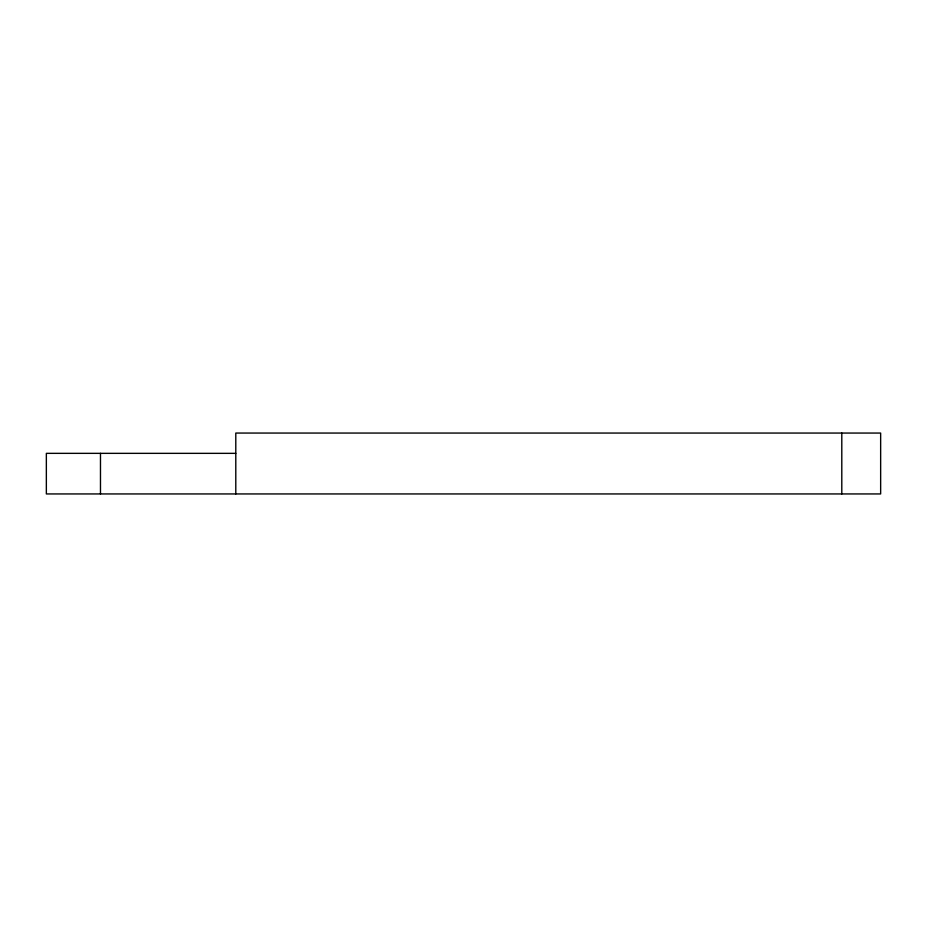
<?xml version="1.0" encoding="UTF-8"?>
<svg xmlns="http://www.w3.org/2000/svg" width="927" height="927" viewBox="0 0 927 927"><rect width="100%" height="100%" fill="white"/><g stroke="black" fill="none" stroke-linecap="round" stroke-linejoin="round"><path stroke-width="1.39" d="M235.794 453.349L46.35 453.349L46.35 493.94L880.65 493.94L880.65 433.06L235.794 433.06L235.794 493.94M841.797 433.06L841.797 493.94M100.475 453.349L100.475 493.94"/></g></svg>
